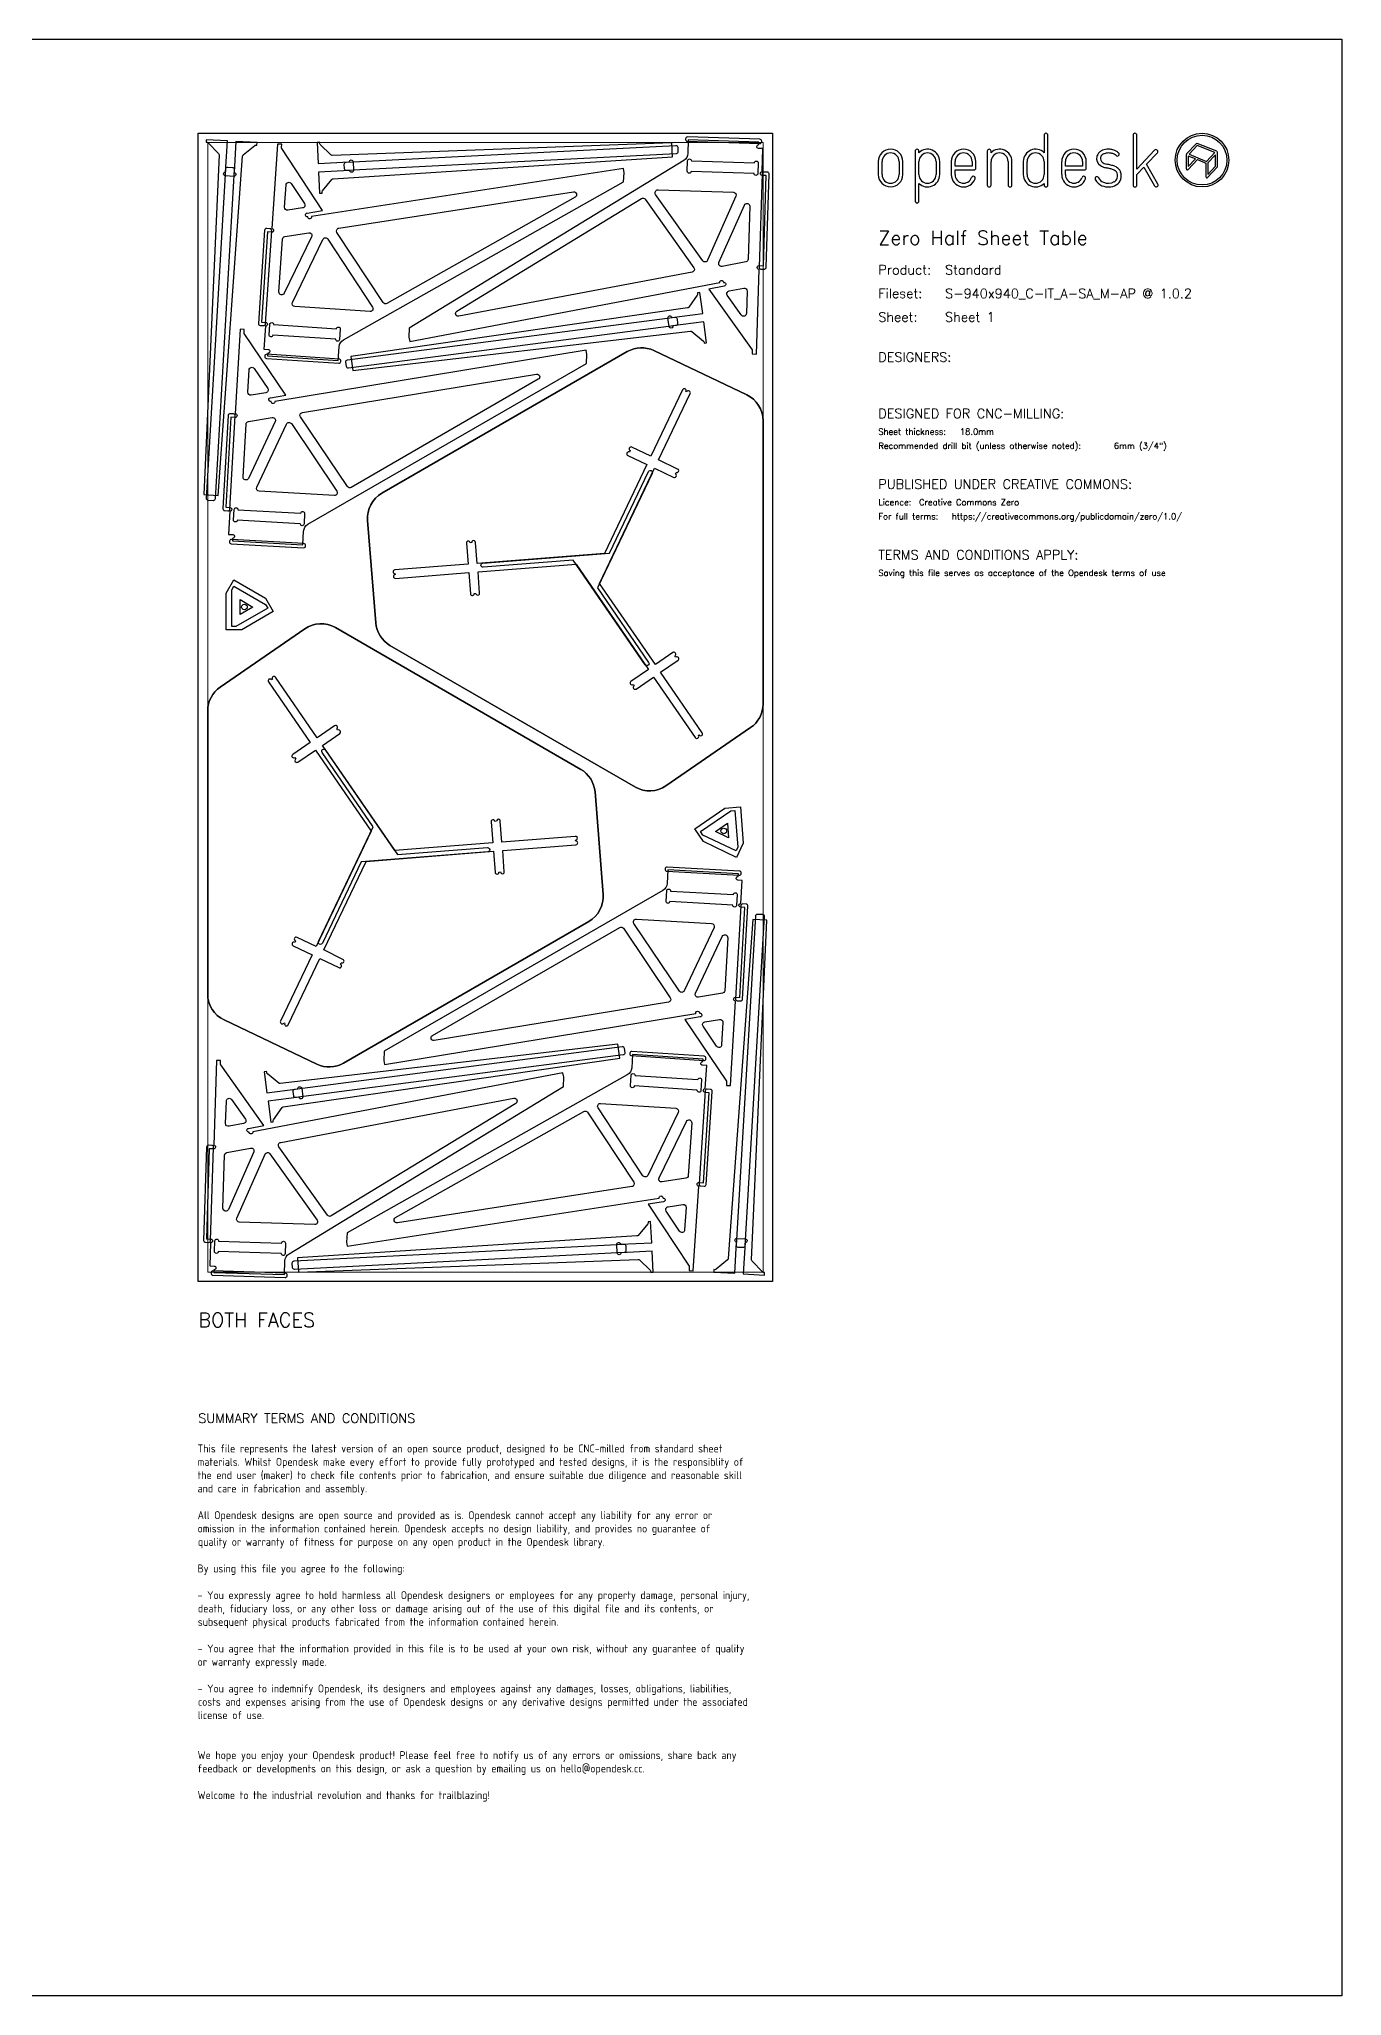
# Model space of a CAD drawing. Header units: millimetres. Extents: x -300 to 5880, y -300 to 4158.
# Drawn here: x 3112 to 5880, y 0 to 4158 of the extents above; entities that cross this region are included whole.
import ezdxf
from ezdxf.enums import TextEntityAlignment as Align

# ---------------------------------------------------------------- set-up
doc = ezdxf.new("R2010")
doc.units = ezdxf.units.MM
doc.layers.add('00-NOPRINT_TEXT', color=7, linetype='Continuous', lineweight=25)
doc.layers.add('00_NOPRINT_TOLERANCE', color=7, linetype='Continuous', lineweight=5)
for name, color, linetype, lineweight, true_color in [('BOARD_$TH-NOMINAL', 3, 'Continuous', 30, 0x00ff00), ('TOP-CUT-INSIDE_18.0MM', 1, 'Continuous', 25, 0xff1c00), ('TOP-CUT-OUTSIDE_18.0MM', 220, 'Continuous', 25, 0xff00d1), ('TOP-HOLE-12.0MM-DIAM_18.0MM', 3, 'Continuous', 25, 0x00ff0c), ('TOP-POCKET-INSIDE_9.0MM', 60, 'Continuous', 25, 0xb0ff00), ('TOP-POCKET-OUTSIDE_9.0MM', 40, 'Continuous', 25, 0xffaa00)]:
    doc.layers.add(name, color=color, linetype=linetype, lineweight=lineweight, true_color=true_color)
doc.layers.add('TOP-CHAMFER-ONLINE_14.0MM', color=70, linetype='Continuous', true_color=0x8fff00)
doc.styles.add('OD-ISOCP-17_221', font='isocp.shx')
doc.styles.add('OD-ISOCP-17_222', font='isocp.shx')
doc.styles.add('OD-ISOCP-17_223', font='isocp.shx')
doc.styles.add('OD-ISOCP-17_224', font='isocp.shx')
doc.styles.add('OD-ISOCP-17_225', font='isocp.shx')
doc.styles.add('OD-ISOCP-17_226', font='isocp.shx')
doc.styles.add('OD-ISOCP-17_227', font='isocp.shx')
doc.styles.add('OD-ISOCP-17_228', font='isocp.shx')
doc.styles.add('OD-ISOCP-17_229', font='isocp.shx')
doc.styles.add('OD-ISOCP-17_230', font='isocp.shx')
doc.styles.add('OD-ISOCP-17_231', font='isocp.shx')
doc.styles.add('OD-ISOCP-17_232', font='isocp.shx')
doc.styles.add('OD-ISOCP-17_233', font='isocp.shx')
doc.styles.add('OD-ISOCP-17_234', font='isocp.shx')
doc.styles.add('OD-ISOCP-17_235', font='isocp.shx')
doc.styles.add('OD-ISOCP-17_236', font='isocp.shx')
doc.styles.add('OD-ISOCP-17_237', font='isocp.shx')
doc.styles.add('OD-ISOCP-17_238', font='isocp.shx')
doc.styles.add('OD-ISOCP-17_239', font='isocp.shx')
doc.styles.add('OD-SIMPLEX-13_86', font='simplex.shx')
doc.styles.add('OD-SIMPLEX-20_82', font='simplex.shx')
doc.styles.add('OD-SIMPLEX-20_86', font='simplex.shx')
doc.styles.add('OD-SIMPLEX-30_83', font='simplex.shx')
doc.styles.add('OD-SIMPLEX-30_87', font='simplex.shx')

# ---------------------------------------------------------------- blocks, each defined once
blk = doc.blocks.new('Borders Opendesk_7')
at = {"layer": '00-NOPRINT_TEXT'}
for p, q in [((0, 4158), (5880, 4158)), ((5880, 4158), (5880, 0)), ((5247.4, 3954), (5247.4, 3916.7)), ((5255.3, 3848), (5255.3, 3954)), ((5436.4, 3954), (5436.4, 3848)), ((5444.4, 3881.9), (5444.4, 3954)), ((4973.4, 3920.1), (4973.4, 3814.1)), ((4981.3, 3916.7), (4981.3, 3920.1)), ((5126.6, 3920.1), (5126.6, 3848)), ((5134.5, 3916.7), (5134.5, 3920.1)), ((5482.1, 3922), (5444.4, 3881.9)), ((5464.8, 3892.1), (5487.9, 3916.6)), ((5549.5, 3912.6), (5549.5, 3882.2)), ((5570.5, 3935.8), (5550.1, 3914)), ((5553.7, 3909.6), (5553.7, 3887.4)), ((5568.8, 3903.5), (5553.7, 3909.6)), ((5572.6, 3931.9), (5555.2, 3913.4)), ((5555.2, 3913.4), (5592.6, 3898.3)), ((5610, 3916.9), (5572.6, 3931.9)), ((5614.4, 3919.6), (5572.8, 3936.3)), ((5592.6, 3898.3), (5610, 3916.9)), ((5611.5, 3912.4), (5595.2, 3895.1)), ((5611.5, 3888.1), (5611.5, 3912.4)), ((5615.7, 3887.3), (5615.7, 3917.6)), ((4895, 3898), (4895, 3870.1)), ((4902.9, 3870.1), (4902.9, 3898)), ((4939.3, 3898), (4939.3, 3870.1)), ((4947.3, 3870.1), (4947.3, 3898)), ((4981.3, 3870.1), (4981.3, 3898)), ((5017.7, 3898), (5017.7, 3870.1)), ((5025.6, 3870.1), (5025.6, 3898)), ((5050, 3898), (5050, 3870.1)), ((5058, 3888.1), (5058, 3898)), ((5094.4, 3888.1), (5058, 3888.1)), ((5058, 3870.1), (5058, 3880.1)), ((5058, 3880.1), (5098.3, 3880.1)), ((5094.4, 3898), (5094.4, 3888.1)), ((5102.3, 3884.1), (5102.3, 3898)), ((5134.5, 3848), (5134.5, 3898)), ((5170.9, 3898), (5170.9, 3848)), ((5178.9, 3848), (5178.9, 3898)), ((5203, 3898), (5203, 3870.1)), ((5211, 3870.1), (5211, 3898)), ((5247.4, 3898), (5247.4, 3870.1)), ((5284.6, 3898), (5284.6, 3870.1)), ((5292.6, 3888.1), (5292.6, 3898)), ((5329, 3888.1), (5292.6, 3888.1)), ((5292.6, 3870.1), (5292.6, 3880.1)), ((5292.6, 3880.1), (5332.9, 3880.1)), ((5329, 3898), (5329, 3888.1)), ((5336.9, 3884.1), (5336.9, 3898)), ((5444.4, 3870.4), (5459.1, 3886)), ((5444.4, 3848), (5444.4, 3870.4)), ((5459.1, 3886), (5482.1, 3846)), ((5489, 3850), (5464.8, 3892.1)), ((5553.1, 3880.8), (5572.9, 3901.9)), ((5553.7, 3887.4), (5568.8, 3903.5)), ((5572.9, 3901.9), (5591.1, 3894.5)), ((5591.1, 3894.5), (5591.1, 3865.5)), ((5594.7, 3864.1), (5615.1, 3885.8)), ((5595.2, 3895.1), (5595.2, 3870.7)), ((5595.2, 3870.7), (5611.5, 3888.1)), ((4981.3, 3814.1), (4981.3, 3851.4)), ((5247.4, 3851.4), (5247.4, 3848)), ((5880, 0), (0, 0))]:
    blk.add_line(p, q, dxfattribs=at)
for radius in [57, 52.9]:
    blk.add_circle((5582.9, 3901), radius, dxfattribs=at)
for centre, radius, start, end in [((5251.3, 3954), 3.97, 0, 180), ((5440.4, 3954), 3.97, 0, 180), ((4921.1, 3898), 26.1, 0, 180), ((4921.1, 3898), 18.2, 0, 180), ((4977.3, 3920.1), 3.97, 0, 180), ((4999.5, 3898), 26.1, 0, 134.1316), ((4999.5, 3898), 18.2, 0, 180), ((5076.2, 3898), 26.1, 0, 180), ((5076.2, 3898), 18.2, 0, 180), ((5130.6, 3920.1), 3.97, 0, 180), ((5152.7, 3898), 26.1, 0, 134.1316), ((5152.7, 3898), 18.2, 0, 180), ((5229.2, 3898), 26.1, 45.8684, 180), ((5229.2, 3898), 18.2, 0, 180), ((5310.8, 3898), 26.1, 0, 180), ((5310.8, 3898), 18.2, 0, 180), ((5377.2, 3904.5), 18.3, 167.0964, 235.8453), ((5375.9, 3904.8), 16.9, 150.5139, 167.0489), ((5377.5, 3903.4), 19, 138.9882, 149.267), ((5377.5, 3903.4), 19, 127.9168, 138.9882), ((5380.5, 3899.5), 24, 111.7012, 127.9168), ((5375.9, 3904.8), 8.99, 151.0519, 168.0238), ((5377.5, 3903.4), 11.1, 138.9882, 148.8091), ((5377.5, 3903.4), 11.1, 127.9168, 138.9882), ((5380.5, 3899.5), 16, 111.7012, 127.9168), ((5383.5, 3891.9), 32.1, 90, 111.7012), ((5383.5, 3891.9), 24.2, 90, 111.7012), ((5383.5, 3878.8), 45.3, 80.7104, 90), ((5383.5, 3878.8), 37.3, 80.7104, 90), ((5385.9, 3893.2), 22.7, 71.5035, 80.7104), ((5385.9, 3893.2), 30.7, 71.5035, 80.7104), ((5387.1, 3896.7), 19, 61.0356, 71.5035), ((5387.1, 3896.7), 26.9, 61.0356, 71.5035), ((5387.1, 3896.7), 19, 46.7983, 61.0356), ((5387.1, 3896.7), 26.9, 46.7983, 61.0356), ((5402.8, 3913.5), 3.97, 226.7983, 46.7983), ((5485, 3919.3), 3.97, 316.7135, 136.7135), ((5551.6, 3912.6), 2.06, 136.7696, 180), ((5572, 3934.4), 2.06, 68.0714, 136.7696), ((5613.6, 3917.6), 2.06, 0, 68.0714), ((4921.1, 3870.1), 26.1, 180, 0), ((4921.1, 3870.1), 18.2, 180, 0), ((4999.5, 3870.1), 18.2, 180, 0), ((4999.5, 3870.1), 26.1, 225.8684, 0), ((5076.2, 3870.1), 26.1, 180, 340.0258), ((5076.2, 3870.1), 18.2, 180, 340.0258), ((5098.3, 3884.1), 3.97, 270, 0), ((5229.2, 3870.1), 26.1, 180, 314.1316), ((5229.2, 3870.1), 18.2, 180, 0), ((5310.8, 3870.1), 26.1, 180, 340.0258), ((5310.8, 3870.1), 18.2, 180, 340.0258), ((5332.9, 3884.1), 3.97, 270, 0), ((5377.2, 3904.5), 10.3, 167.9603, 235.8613), ((5382, 3911.6), 26.9, 235.8511, 248.0912), ((5382, 3911.6), 18.9, 235.8511, 248.0912), ((5388.7, 3928.4), 44.9, 248.0912, 257.5385), ((5388.7, 3928.4), 37, 248.0912, 257.5385), ((5300, 3526.6), 366.5, 76.1947, 77.5385), ((5300, 3526.6), 374.5, 76.1947, 77.5385), ((5372.7, 3822.5), 61.9, 69.1442, 76.1947), ((5372.7, 3822.5), 69.8, 69.1442, 76.1947), ((5389.5, 3866.6), 14.6, 38.9291, 69.1442), ((5389.5, 3866.6), 22.5, 38.9291, 69.1442), ((5393.9, 3870.2), 8.99, 17.5834, 38.9291), ((5385.6, 3867.6), 17.6, 343.8033, 17.5834), ((5393.9, 3870.2), 16.9, 17.5834, 38.9291), ((5385.6, 3867.6), 25.5, 343.8033, 17.5834), ((5551.6, 3882.2), 2.06, 180, 316.7696), ((5613.6, 3887.3), 2.06, 316.7696, 0), ((5097, 3862.6), 3.97, 340.0258, 160.0258), ((5130.6, 3848), 3.97, 180, 0), ((5174.9, 3848), 3.97, 180, 0), ((5251.3, 3848), 3.97, 180, 0), ((5331.6, 3862.6), 3.97, 340.0258, 160.0258), ((5359.7, 3861.7), 3.97, 24.786, 204.786), ((5380.2, 3871.2), 26.6, 204.786, 247.9544), ((5380.2, 3871.2), 18.7, 204.786, 247.9544), ((5383.5, 3879.3), 35.4, 247.9544, 298.2026), ((5383.5, 3879.3), 27.4, 247.9544, 298.2026), ((5390.6, 3866.1), 12.5, 298.2026, 343.8033), ((5390.6, 3866.1), 20.4, 298.2026, 343.8033), ((5440.4, 3848), 3.97, 180, 0), ((5485.5, 3848), 3.97, 209.8417, 29.8417), ((5593.2, 3865.5), 2.06, 180, 316.7696), ((4977.3, 3814.1), 3.97, 180, 0)]:
    blk.add_arc(centre, radius, start, end, dxfattribs=at)
at = {"layer": '00_NOPRINT_TOLERANCE'}
for p, q in [((3450, 3958), (4670, 3958)), ((3450, 1518), (3450, 3958)), ((4670, 3958), (4670, 1518)), ((3470, 3938), (4650, 3938)), ((3470, 1538), (3470, 3938)), ((4650, 3938), (4650, 1538)), ((4670, 1518), (3450, 1518)), ((4650, 1538), (3470, 1538))]:
    blk.add_line(p, q, dxfattribs=at)
at = {"layer": 'BOARD_$TH-NOMINAL'}
for p, q in [((3450, 3958), (4670, 3958)), ((3450, 1518), (3450, 3958)), ((4670, 3958), (4670, 1518)), ((4670, 1518), (3450, 1518))]:
    blk.add_line(p, q, dxfattribs=at)
at = {"layer": '00-NOPRINT_TEXT'}
for s, height, style, p in [('Zero Half Sheet Table', 30, 'OD-SIMPLEX-30_83', (4895, 3720.9)), ('Product:', 20, 'OD-SIMPLEX-20_82', (4895, 3657.9)), ('Standard', 20, 'OD-SIMPLEX-20_82', (5036.9, 3657.9)), ('Fileset:', 20, 'OD-SIMPLEX-20_82', (4895, 3607.7)), ('S-940x940_C-IT_A-SA_M-AP @ 1.0.2', 20, 'OD-SIMPLEX-20_82', (5036.9, 3607.6)), ('Sheet:', 20, 'OD-SIMPLEX-20_82', (4895, 3557.4)), ('Sheet 1', 20, 'OD-SIMPLEX-20_82', (5036.9, 3557.5)), ('DESIGNERS:', 20, 'OD-SIMPLEX-20_82', (4895, 3472.4)), ('DESIGNED FOR CNC-MILLING:', 20, 'OD-SIMPLEX-20_82', (4895, 3352.4)), ('Sheet thickness:', 13, 'OD-SIMPLEX-13_86', (4895, 3317.4)), ('18.0mm', 13, 'OD-SIMPLEX-13_86', (5068.3, 3317.4)), ('Recommended drill bit (unless otherwise noted):', 13, 'OD-SIMPLEX-13_86', (4895, 3287.4)), ('6mm (3/4")', 13, 'OD-SIMPLEX-13_86', (5395.5, 3287.4)), ('PUBLISHED UNDER CREATIVE COMMONS:', 20, 'OD-SIMPLEX-20_82', (4895, 3202.4)), ('Licence:', 13, 'OD-SIMPLEX-13_86', (4895, 3167.4)), ('Creative Commons Zero', 13, 'OD-SIMPLEX-13_86', (4981.5, 3167.4)), ('For full terms:', 13, 'OD-SIMPLEX-13_86', (4895, 3137.4)), ('https://creativecommons.org/publicdomain/zero/1.0/', 13, 'OD-SIMPLEX-13_86', (5051.1, 3137.4)), ('TERMS AND CONDITIONS APPLY:', 20, 'OD-SIMPLEX-20_82', (4895, 3052.3)), ('Saving this file serves as acceptance of the Opendesk terms of use ', 13, 'OD-SIMPLEX-13_86', (4895, 3017.3))]:
    blk.add_text(s, height=height, dxfattribs=dict(at, style=style)).set_placement(p)
at = {"layer": '00-NOPRINT_TEXT', "color": 7}
for s, height, style, p in [('BOTH FACES', 30, 'OD-SIMPLEX-30_87', (3450, 1451.3)), ('SUMMARY TERMS AND CONDITIONS', 20, 'OD-SIMPLEX-20_86', (3450, 1237.4))]:
    blk.add_text(s, height=height, dxfattribs=dict(at, style=style)).set_placement(p, align=Align.TOP_LEFT)
for s, style, p in [('This file represents the latest version of an open source product, designed to be CNC-milled from standard sheet', 'OD-ISOCP-17_221', (3448.5, 1154.7)), ('materials. Whilst Opendesk make every effort to provide fully prototyped and tested designs, it is the responsiblity of', 'OD-ISOCP-17_222', (3448.5, 1126.3)), ('the end user (maker) to check file contents prior to fabrication, and ensure suitable due diligence and reasonable skill', 'OD-ISOCP-17_223', (3448.5, 1098)), ('and care in fabrication and assembly.', 'OD-ISOCP-17_224', (3448.5, 1069.7)), ('All Opendesk designs are open source and provided as is. Opendesk cannot accept any liability for any error or', 'OD-ISOCP-17_225', (3448.5, 1013)), ('omission in the information contained herein. Opendesk accepts no design liability, and provides no guarantee of', 'OD-ISOCP-17_226', (3448.5, 984.7)), ('quality or warranty of fitness for purpose on any open product in the Opendesk library.', 'OD-ISOCP-17_227', (3449.1, 956.3)), ('By using this file you agree to the following:', 'OD-ISOCP-17_228', (3448.5, 899.7)), ('- You expressly agree to hold harmless all Opendesk designers or employees for any property damage, personal injury,', 'OD-ISOCP-17_229', (3448.5, 843)), ('death, fiduciary loss, or any other loss or damage arising out of the use of this digital file and its contents, or', 'OD-ISOCP-17_230', (3449.1, 814.7)), ('subsequent physical products fabricated from the information contained herein.', 'OD-ISOCP-17_231', (3449, 786.3)), ('- You agree that the information provided in this file is to be used at your own risk, without any guarantee of quality', 'OD-ISOCP-17_232', (3448.5, 729.7)), ('or warranty expressly made.', 'OD-ISOCP-17_233', (3448.5, 701.3)), ('- You agree to indemnify Opendesk, its designers and employees against any damages, losses, obligations, liabilities,', 'OD-ISOCP-17_234', (3448.5, 644.7)), ('costs and expenses arising from the use of Opendesk designs or any derivative designs permitted under the associated', 'OD-ISOCP-17_235', (3449.1, 616.3)), ('license of use.', 'OD-ISOCP-17_236', (3448.8, 588)), ('We hope you enjoy your Opendesk product! Please feel free to notify us of any errors or omissions, share back any', 'OD-ISOCP-17_237', (3448.5, 503)), ('feedback or developments on this design, or ask a question by emailing us on hello@opendesk.cc.', 'OD-ISOCP-17_238', (3448.5, 474.7)), ('Welcome to the industrial revolution and thanks for trailblazing!', 'OD-ISOCP-17_239', (3448.5, 418))]:
    blk.add_text(s, height=17, dxfattribs=dict(at, style=style)).set_placement(p)

msp = doc.modelspace()

# ---------------------------------------------------------------- linework, layer by layer
at = {"layer": 'TOP-CHAMFER-ONLINE_14.0MM'}
for points in [[(3809.8, 3135.3, -0.289158), (3840.1, 3192.9), (4361.5, 3493.9, -0.246963), (4418.2, 3496.2), (4615.3, 3402.2, -0.289158), (4650, 3347.2), (4650, 2745.1, -0.246963), (4623.6, 2694.9), (4443.7, 2571.2, -0.289158), (4378.7, 2568.6), (3857.3, 2869.7, -0.246963), (3827, 2917.7)], [(3676.3, 2904.8, -0.289158), (3741.3, 2907.4), (4262.7, 2606.3, -0.246963), (4293, 2558.3), (4310.2, 2340.7, -0.289158), (4279.9, 2283.1), (3758.5, 1982.1, -0.246963), (3701.8, 1979.8), (3504.7, 2073.8, -0.289158), (3470, 2128.8), (3470, 2730.9, -0.246963), (3496.4, 2781.1)]]:
    msp.add_lwpolyline(points, format="xyb", close=True, dxfattribs=at)
at = {"layer": 'TOP-CUT-INSIDE_18.0MM'}
for points in [[(3675.7, 3808.4, -0.546436), (3671.6, 3799.2), (3640.3, 3794.3, -0.47998), (3633.3, 3800.7), (3636.5, 3848.2, -0.718736), (3647.5, 3851.1)], [(4250.9, 3822.1), (3850.7, 3596.4, -0.38963), (3842.8, 3598.3), (3744.7, 3747.2, -0.546436), (3748.8, 3756.4), (4247, 3833.3, -0.834193)], [(4421.8, 3828.1, -0.619877), (4426.9, 3837.6), (4587, 3832.5, -0.531768), (4592.3, 3824.1), (4532.3, 3688.1, -0.582096), (4521.9, 3687.1)], [(4391.8, 3819.4, -0.38963), (4399.8, 3817.7), (4503, 3672.3, -0.546436), (4499.2, 3663), (4003.9, 3569, -0.834193), (3999.7, 3580)], [(4556.4, 3683.4), (4610.3, 3805.4, -0.824259), (4621.8, 3802.8), (4618.3, 3690.3, -0.35137), (4613.4, 3684.6), (4563, 3675.1, -0.604255)], [(3633.9, 3738.7), (3684.6, 3746.5, -0.604255), (3690.9, 3738), (3632.8, 3617.9, -0.824259), (3621.4, 3620.9), (3628.9, 3733.2, -0.35137)], [(3815, 3579.4), (3655.2, 3590, -0.531768), (3650.2, 3598.6), (3714.9, 3732.4, -0.582096), (3725.3, 3733.1), (3820.4, 3588.7, -0.619877)], [(4577.9, 3622.9), (4609, 3628.8, -0.47998), (4616.1, 3622.7), (4614.6, 3575.1, -0.718736), (4603.7, 3571.8), (4574.1, 3613.6, -0.546436)], [(3597.5, 3415.7, -0.546436), (3593.5, 3406.4), (3562.2, 3401.2, -0.47998), (3555.2, 3407.5), (3557.9, 3455.1, -0.718736), (3568.9, 3458.1)], [(3774.6, 3205.4, -0.38963), (3766.7, 3207.3), (3667.1, 3355.2, -0.546436), (3671.1, 3364.4), (4168.5, 3446.2, -0.834193), (4172.5, 3435.1)], [(3556.4, 3345.6), (3607, 3353.9, -0.604255), (3613.4, 3345.4), (3556.5, 3224.7, -0.824259), (3545.1, 3227.6), (3551.4, 3340, -0.35137)], [(3739.1, 3188.1), (3579.2, 3197.1, -0.531768), (3574.1, 3205.6), (3637.4, 3340.1, -0.582096), (3647.8, 3340.9), (3744.4, 3197.4, -0.619877)], [(4540.8, 2278.9, -0.531768), (4545.9, 2270.4), (4482.6, 2135.9, -0.582096), (4472.2, 2135.1), (4375.6, 2278.6, -0.619877), (4380.9, 2287.9)], [(4345.4, 2270.6, -0.38963), (4353.3, 2268.7), (4452.9, 2120.8, -0.546436), (4448.9, 2111.6), (3951.5, 2029.8, -0.834193), (3947.5, 2040.9)], [(4568.6, 2136, -0.35137), (4563.6, 2130.4), (4513, 2122.1, -0.604255), (4506.6, 2130.6), (4563.5, 2251.3, -0.824259), (4574.9, 2248.4)], [(4522.5, 2060.3, -0.546436), (4526.5, 2069.6), (4557.8, 2074.8, -0.47998), (4564.8, 2068.5), (4562.1, 2020.9, -0.718736), (4551.1, 2017.9)], [(3508.1, 1853.9), (3509.7, 1901.5, -0.718736), (3520.5, 1904.8), (3550.2, 1863.1, -0.546436), (3546.4, 1853.7), (3515.3, 1847.8, -0.47998)], [(4124.6, 1896.6), (3732.4, 1657.2, -0.38963), (3724.5, 1658.9), (3621.3, 1804.3, -0.546436), (3625.1, 1813.7), (4120.3, 1907.6, -0.834193)], [(4277.2, 1877.7), (4375.3, 1728.8, -0.546436), (4371.2, 1719.6), (3873, 1642.7, -0.834193), (3869.1, 1653.9), (4269.3, 1879.6, -0.38963)], [(4305, 1896.6), (4464.8, 1886, -0.531768), (4469.8, 1877.4), (4405.1, 1743.6, -0.582096), (4394.7, 1742.9), (4299.6, 1887.3, -0.619877)], [(4435.4, 1729.5, -0.604255), (4429.1, 1738), (4487.2, 1858.1, -0.824259), (4498.6, 1855.1), (4491.1, 1742.8, -0.35137), (4486.1, 1737.3)], [(3561.2, 1801.5, -0.604255), (3567.8, 1793.2), (3513.9, 1671.2, -0.824259), (3502.4, 1673.8), (3506, 1786.3, -0.35137), (3510.9, 1792)], [(3697.3, 1639.1), (3537.2, 1644.1, -0.531768), (3531.9, 1652.5), (3592, 1788.5, -0.582096), (3602.3, 1789.5), (3702.4, 1648.5, -0.619877)], [(4444.3, 1667.6, -0.546436), (4448.4, 1676.8), (4479.7, 1681.7, -0.47998), (4486.7, 1675.3), (4483.5, 1627.8, -0.718736), (4472.5, 1624.9)]]:
    msp.add_lwpolyline(points, format="xyb", close=True, dxfattribs=at)
for points in [[(4399.6, 2828.6), (4246.7, 3050.9), (4055.5, 3035.8, -1), (4054.8, 3044.8), (4323.7, 3066), (4406.3, 3239.1, -1), (4414.4, 3235.3), (4298.3, 2991.8), (4407, 2833.7, -1), (4399.6, 2828.6)], [(4065.2, 2431.2), (3796.3, 2410), (3713.7, 2236.9, -1), (3705.6, 2240.7), (3821.7, 2484.2), (3713, 2642.3, -1), (3720.4, 2647.4), (3873.3, 2425.1), (4064.5, 2440.2, -1), (4065.2, 2431.2)]]:
    msp.add_lwpolyline(points, format="xyb", dxfattribs=at)
at = {"layer": 'TOP-CUT-OUTSIDE_18.0MM'}
for points in [[(3525.5, 3866.3), (3507.6, 3867.3, -1), (3508, 3875.3), (3511.9, 3941.7), (3467, 3944.3), (3466.7, 3939.1), (3468.6, 3939, -0.189049), (3471.3, 3937.8), (3493.1, 3915, -0.205238), (3494.2, 3912.1), (3462, 3190.2), (3491.9, 3188.4), (3544, 3909.1, -0.205238), (3545.4, 3911.9), (3569.8, 3932, -0.189049), (3572.6, 3932.9), (3574.5, 3932.8), (3574.8, 3938), (3529.9, 3940.6), (3526, 3874.3, -1), (3525.5, 3866.3)], [(3690.6, 3780.8, -1), (3682.7, 3779.6), (3682.5, 3780.6, -1), (3681.3, 3788.5), (3714.2, 3793.6), (3627.2, 3925.6, -0.141989), (3626.7, 3927.6), (3627.2, 3934.5), (3618.2, 3935.1), (3606.3, 3755.6, -1), (3605.8, 3747.6), (3596.8, 3748.2), (3584.1, 3556.8), (3593.1, 3556.2, -1), (3592.6, 3548.2), (3589.3, 3499.2), (3598.3, 3498.6, -1), (3597.8, 3490.6), (3597.4, 3485.2), (3747.1, 3475.3), (3749, 3504.3, -0.257105), (3758.4, 3518.9), (4353.5, 3854.7), (4354.8, 3874.2), (4353.4, 3883.1), (3690.6, 3780.8)], [(3778.9, 3897.4), (3779.8, 3879.4, -1), (3771.8, 3879), (3705.5, 3875.6), (3707.8, 3830.7), (3713, 3830.9), (3712.9, 3832.9, -0.189049), (3713.8, 3835.7), (3734, 3859.9, -0.205238), (3736.8, 3861.3), (4457.9, 3908), (4456.4, 3937.9), (3734.3, 3911, -0.205238), (3731.4, 3912.2), (3708.8, 3934.2, -0.189049), (3707.6, 3936.9), (3707.5, 3938.8), (3702.3, 3938.5), (3704.5, 3893.6), (3770.9, 3897, -1), (3778.9, 3897.4)], [(4558.2, 3640.6, -1), (4566.1, 3642.1), (4566.3, 3641.1, -1), (4567.7, 3633.2), (4535.1, 3627), (4626.6, 3498.1, -0.141989), (4627.1, 3496.1), (4626.9, 3489.2), (4635.9, 3488.9), (4641.6, 3668.7, -1), (4641.8, 3676.7), (4650.8, 3676.5), (4656.9, 3868.2), (4647.9, 3868.4, -1), (4648.2, 3876.4), (4649.7, 3925.6), (4640.7, 3925.9, -1), (4641, 3933.9), (4641.1, 3939.2), (4491.2, 3944), (4490.3, 3914.9, -0.257105), (4481.4, 3900), (3898.3, 3543.9), (3897.6, 3524.4), (3899.3, 3515.5), (4558.2, 3640.6)], [(4450.3, 3547.5), (4448, 3565.4, -1), (4455.9, 3566.4), (4521.8, 3575), (4516, 3619.6), (4510.9, 3619), (4511.1, 3617, -0.189049), (4510.4, 3614.2), (4492.1, 3588.5, -0.205238), (4489.4, 3586.8), (3774.3, 3483.6), (3778.2, 3453.8), (4495.9, 3537.4, -0.205238), (4498.9, 3536.5), (4523.2, 3516.4, -0.189049), (4524.6, 3513.8), (4524.8, 3511.9), (4530, 3512.5), (4524.2, 3557.2), (4458.3, 3548.6, -1), (4450.3, 3547.5)], [(3612.7, 3388.3, -1), (3604.8, 3387), (3604.6, 3387.9, -1), (3603.3, 3395.8), (3636.1, 3401.2), (3547.8, 3532.4, -0.141989), (3547.3, 3534.3), (3547.7, 3541.3), (3538.8, 3541.8), (3528.6, 3362.1, -1), (3528.2, 3354.1), (3519.2, 3354.6), (3508.4, 3163.1), (3517.4, 3162.6, -1), (3517, 3154.7), (3514.2, 3105.6), (3523.2, 3105.1, -1), (3522.7, 3097.1), (3522.4, 3091.7), (3672.2, 3083.3), (3673.8, 3112.3, -0.257105), (3683, 3127), (4274.8, 3468.7), (4275.9, 3488.2), (4274.4, 3497.1), (3612.7, 3388.3)], [(4650, 3347.2, 0.289158), (4615.3, 3402.2), (4418.2, 3496.2, 0.246963), (4361.5, 3493.9), (3840.1, 3192.9, 0.289158), (3809.8, 3135.3), (3827, 2917.7, 0.246963), (3857.3, 2869.7), (4378.7, 2568.6, 0.289158), (4443.7, 2571.2), (4623.6, 2694.9, 0.246963), (4650, 2745.1), (4650, 3347.2)], [(3470, 2128.8, 0.289158), (3504.7, 2073.8), (3701.8, 1979.8, 0.246963), (3758.5, 1982.1), (4279.9, 2283.1, 0.289158), (4310.2, 2340.7), (4293, 2558.3, 0.246963), (4262.7, 2606.3), (3741.3, 2907.4, 0.289158), (3676.3, 2904.8), (3496.4, 2781.1, 0.246963), (3470, 2730.9), (3470, 2128.8)], [(4507.3, 2087.7, -1), (4515.2, 2089), (4515.4, 2088.1, -1), (4516.7, 2080.2), (4483.9, 2074.8), (4572.2, 1943.6, -0.141989), (4572.7, 1941.7), (4572.3, 1934.7), (4581.2, 1934.2), (4591.4, 2113.9, -1), (4591.8, 2121.9), (4600.8, 2121.4), (4611.6, 2312.9), (4602.6, 2313.4, -1), (4603, 2321.3), (4605.8, 2370.4), (4596.8, 2370.9, -1), (4597.3, 2378.9), (4597.6, 2384.3), (4447.8, 2392.7), (4446.2, 2363.7, -0.257105), (4437, 2349), (3845.2, 2007.3), (3844.1, 1987.8), (3845.6, 1978.9), (4507.3, 2087.7)], [(4594.5, 1609.7), (4612.4, 1608.7, -1), (4612, 1600.7), (4608.1, 1534.3), (4653, 1531.7), (4653.3, 1536.9), (4651.4, 1537, -0.189049), (4648.7, 1538.2), (4626.9, 1561, -0.205238), (4625.8, 1563.9), (4658, 2285.8), (4628.1, 2287.6), (4576, 1566.9, -0.205238), (4574.6, 1564.1), (4550.2, 1544, -0.189049), (4547.4, 1543.1), (4545.5, 1543.2), (4545.2, 1538), (4590.1, 1535.4), (4594, 1601.7, -1), (4594.5, 1609.7)], [(3669.7, 1928.5), (3672, 1910.6, -1), (3664.1, 1909.6), (3598.2, 1901), (3604, 1856.4), (3609.1, 1857), (3608.9, 1859, -0.189049), (3609.6, 1861.8), (3627.9, 1887.5, -0.205238), (3630.6, 1889.2), (4345.7, 1992.4), (4341.8, 2022.2), (3624.1, 1938.6, -0.205238), (3621.1, 1939.5), (3596.8, 1959.6, -0.189049), (3595.4, 1962.2), (3595.2, 1964.1), (3590, 1963.5), (3595.8, 1918.8), (3661.7, 1927.4, -1), (3669.7, 1928.5)], [(4429.4, 1695.2, -1), (4437.3, 1696.4), (4437.5, 1695.4, -1), (4438.7, 1687.5), (4405.8, 1682.4), (4492.8, 1550.4, -0.141989), (4493.3, 1548.4), (4492.8, 1541.5), (4501.8, 1540.9), (4513.7, 1720.4, -1), (4514.2, 1728.4), (4523.2, 1727.8), (4535.9, 1919.2), (4526.9, 1919.8, -1), (4527.4, 1927.8), (4530.7, 1976.8), (4521.7, 1977.4, -1), (4522.2, 1985.4), (4522.6, 1990.8), (4372.9, 2000.7), (4371, 1971.7, -0.257105), (4361.6, 1957.1), (3766.5, 1621.3), (3765.2, 1601.8), (3766.6, 1592.9), (4429.4, 1695.2)], [(3566, 1836.1, -1), (3558.2, 1834.6), (3558, 1835.5, -1), (3556.5, 1843.4), (3589.1, 1849.6), (3497.6, 1978.5, -0.141989), (3497.1, 1980.5), (3497.4, 1987.4), (3488.4, 1987.7), (3482.7, 1807.9, -1), (3482.4, 1799.9), (3473.4, 1800.2), (3467.3, 1608.5), (3476.3, 1608.2, -1), (3476.1, 1600.2), (3474.5, 1551), (3483.5, 1550.8, -1), (3483.3, 1542.8), (3483.1, 1537.4), (3633, 1532.6), (3633.9, 1561.7, -0.257105), (3642.8, 1576.6), (4226, 1932.7), (4226.6, 1952.2), (4224.9, 1961.1), (3566, 1836.1)], [(4340.1, 1578.6), (4339.2, 1596.6, -1), (4347.2, 1597), (4413.5, 1600.4), (4411.2, 1645.3), (4406, 1645.1), (4406.1, 1643.1, -0.189049), (4405.2, 1640.3), (4385, 1616.1, -0.205238), (4382.2, 1614.7), (3661.1, 1568), (3662.6, 1538.1), (4384.7, 1565, -0.205238), (4387.6, 1563.8), (4410.2, 1541.8, -0.189049), (4411.4, 1539.1), (4411.5, 1537.2), (4416.7, 1537.5), (4414.5, 1582.4), (4348.1, 1579, -1), (4340.1, 1578.6)]]:
    msp.add_lwpolyline(points, format="xyb", dxfattribs=at)
for points in [[(3597.5, 2948.7), (3530, 2909.7), (3521, 2909.7), (3521, 2987.6), (3525.5, 2995.4), (3593, 2956.5)], [(4522.2, 2466.7), (4517.2, 2474.1), (4581.4, 2518.2), (4590.4, 2518.9), (4596.5, 2441.2), (4592.6, 2433.1)]]:
    msp.add_lwpolyline(points, close=True, dxfattribs=at)
at = {"layer": 'TOP-HOLE-12.0MM-DIAM_18.0MM'}
for centre in [(3548, 2951.3), (4566.7, 2475.4)]:
    msp.add_circle(centre, 6, dxfattribs=at)
at = {"layer": 'TOP-POCKET-INSIDE_9.0MM'}
for points in [[(3764.9, 3878.6, -0.414214), (3760.7, 3882.4), (3760.2, 3892.4, -0.414214), (3764, 3896.6), (4464.6, 3932.3, -0.414214), (4468.8, 3928.6), (4469.3, 3918.6, -0.414214), (4465.5, 3914.4)], [(4647.2, 3940.1), (4647.2, 3941.1, 0.414214), (4643.3, 3945.2), (4489.4, 3950.1, 0.414214), (4485.3, 3946.2), (4485.3, 3945.2, 0.414214), (4489.1, 3941.1), (4643.1, 3936.2, 0.414214)], [(3508.4, 3882.2, -0.414214), (3512.7, 3886), (3522.7, 3885.4, -0.414214), (3526.4, 3881.2), (3485.5, 3180.9, -0.414214), (3481.3, 3177.1), (3471.3, 3177.7, -0.414214), (3467.5, 3181.9)], [(4648, 3871.6), (4641.7, 3673.5, 0.414214), (4645.6, 3669.4), (4652.6, 3669.2, 0.414214), (4656.7, 3673.1), (4663, 3871.2, 0.414214), (4659.1, 3875.3), (4652.1, 3875.5, 0.414214)], [(3592.9, 3553), (3606, 3750.8, 0.414214), (3602.3, 3755), (3595.3, 3755.5, 0.414214), (3591, 3751.8), (3577.9, 3554, 0.414214), (3581.6, 3549.7), (3588.6, 3549.3, 0.414214)], [(4462.8, 3567.3, -0.414214), (4467.3, 3563.9), (4468.6, 3554, -0.414214), (4465.1, 3549.5), (3769.5, 3458.7, -0.414214), (3765, 3462.2), (3763.7, 3472.1, -0.414214), (3767.2, 3476.6)], [(3749.3, 3478.1), (3595.6, 3488.3, 0.414214), (3591.3, 3484.6), (3591.3, 3483.6, 0.414214), (3595, 3479.3), (3748.7, 3469.2, 0.414214), (3752.9, 3472.9), (3753, 3473.9, 0.414214)], [(3517.2, 3159.4), (3528.4, 3357.3, 0.414214), (3524.6, 3361.6), (3517.6, 3361.9, 0.414214), (3513.4, 3358.2), (3502.3, 3160.3, 0.414214), (3506, 3156.1), (3513, 3155.7, 0.414214)], [(3516.4, 3091), (3516.3, 3090, 0.414214), (3520.1, 3085.8), (3673.9, 3077.2, 0.414214), (3678.1, 3080.9), (3678.1, 3081.9, 0.414214), (3674.4, 3086.2), (3520.6, 3094.8, 0.414214)], [(4446.1, 2398.8, 0.414214), (4441.9, 2395.1), (4441.9, 2394.1, 0.414214), (4445.6, 2389.8), (4599.4, 2381.2, 0.414214), (4603.6, 2385), (4603.7, 2386, 0.414214), (4599.9, 2390.2)], [(4602.8, 2316.6), (4591.6, 2118.7, 0.414214), (4595.4, 2114.4), (4602.4, 2114.1, 0.414214), (4606.6, 2117.8), (4617.7, 2315.7, 0.414214), (4614, 2319.9), (4607, 2320.3, 0.414214)], [(4611.6, 1593.8, -0.414214), (4607.3, 1590), (4597.3, 1590.6, -0.414214), (4593.6, 1594.8), (4634.5, 2295.1, -0.414214), (4638.7, 2298.9), (4648.7, 2298.3, -0.414214), (4652.5, 2294.1)], [(3652.7, 1912.1), (3651.4, 1922, -0.414214), (3654.9, 1926.5), (4350.5, 2017.3, -0.414214), (4355, 2013.8), (4356.3, 2003.9, -0.414214), (4352.8, 1999.4), (3657.2, 1908.7, -0.414214)], [(4371.3, 2006.8, 0.414214), (4367.1, 2003.1), (4367, 2002.1, 0.414214), (4370.7, 1997.9), (4524.4, 1987.7, 0.414214), (4528.7, 1991.4), (4528.7, 1992.4, 0.414214), (4525, 1996.7)], [(4527.1, 1923), (4514, 1725.2, 0.414214), (4517.7, 1721), (4524.7, 1720.5, 0.414214), (4529, 1724.2), (4542.1, 1922, 0.414214), (4538.4, 1926.3), (4531.4, 1926.7, 0.414214)], [(3476.2, 1605), (3482.5, 1803.1, 0.414214), (3478.6, 1807.2), (3471.7, 1807.4, 0.414214), (3467.5, 1803.5), (3461.2, 1605.4, 0.414214), (3465.1, 1601.3), (3472.1, 1601.1, 0.414214)], [(4354.1, 1597.4, -0.414214), (4358.3, 1593.6), (4358.8, 1583.6, -0.414214), (4355, 1579.4), (3654.4, 1543.7, -0.414214), (3650.2, 1547.4), (3649.7, 1557.4, -0.414214), (3653.5, 1561.6)], [(3639, 1530.4), (3639, 1531.4, 0.414214), (3635.1, 1535.6), (3481.2, 1540.4, 0.414214), (3477.1, 1536.6), (3477, 1535.6, 0.414214), (3480.9, 1531.4), (3634.8, 1526.6, 0.414214)]]:
    msp.add_lwpolyline(points, format="xyb", close=True, dxfattribs=at)
for points in [[(4631, 3872.7), (4497.1, 3876.9, -1), (4489.1, 3877.2), (4489.8, 3899.5, -1), (4497.8, 3899.2), (4631.7, 3895, -1), (4639.7, 3894.7), (4639, 3872.4, -1), (4631, 3872.7)], [(3609.8, 3551.4), (3743.5, 3542.5, -1), (3751.5, 3542), (3750, 3519.7, -1), (3742, 3520.3), (3608.3, 3529.1, -1), (3600.4, 3529.7), (3601.8, 3551.9, -1), (3609.8, 3551.4)], [(4371.2, 3291, 1), (4367.7, 3283.8), (4366.2, 3280.5, 1), (4362.7, 3273.3), (4403.4, 3253.9), (4313.4, 3065.2), (4042.8, 3043.8), (4039.2, 3088.7, 1), (4031.2, 3088.1), (4027.7, 3087.8, 1), (4019.7, 3087.2), (4023.2, 3042.3), (3867.5, 3030, 0.98952), (3868.1, 3022), (3868.2, 3020.1, 0.995622), (3868.9, 3012.1), (4024.7, 3024.4), (4028.2, 2979.5, 0.990296), (4036.2, 2980.1), (4039.7, 2980.3, 1), (4047.7, 2980.9), (4044.6, 3025.9), (4252.6, 3042.3), (4406.4, 2818.7), (4369.3, 2793.2, 1), (4373.9, 2786.6), (4375.9, 2783.6, 1), (4380.4, 2777), (4417.5, 2802.5), (4506, 2673.8, 1), (4512.6, 2678.3), (4514.3, 2679.4, 1), (4520.9, 2684), (4432.3, 2812.7), (4469.4, 2838.2, 1), (4464.9, 2844.8), (4462.9, 2847.8, 1), (4458.3, 2854.4), (4421.2, 2828.9), (4302.8, 3001.2), (4419.6, 3246.2), (4460.2, 3226.8, 1.004811), (4463.7, 3234), (4465.2, 3237.3, 1.007089), (4468.6, 3244.5), (4428, 3263.9), (4495.3, 3404.9, 1), (4488.1, 3408.4), (4486.3, 3409.2, 1), (4479, 3412.7), (4411.8, 3271.6), (4371.2, 3291)], [(3534.2, 3158), (3668, 3150.5, -1), (3675.9, 3150), (3674.7, 3127.8, -1), (3666.7, 3128.2), (3532.9, 3135.7, -1), (3524.9, 3136.2), (3526.2, 3158.4, -1), (3534.2, 3158)], [(3650.6, 2637.8, 1), (3655.1, 2631.2), (3657.1, 2628.2, 1), (3661.7, 2621.6), (3698.8, 2647.1), (3817.2, 2474.8), (3700.4, 2229.8), (3659.8, 2249.2, 1), (3656.3, 2242), (3654.8, 2238.7, 1), (3651.4, 2231.5), (3692, 2212.1), (3624.7, 2071.1, 0.98952), (3631.9, 2067.6), (3633.7, 2066.8, 0.995622), (3641, 2063.3), (3708.2, 2204.4), (3748.8, 2185, 0.990296), (3752.3, 2192.2), (3753.9, 2195.4, 1), (3757.4, 2202.6), (3716.8, 2222.5), (3806.6, 2410.8), (4077.2, 2432.2), (4080.8, 2387.3, 1), (4088.8, 2387.9), (4092.3, 2388.2, 1), (4100.3, 2388.8), (4096.8, 2433.7), (4252.5, 2446, 1), (4251.9, 2454), (4251.8, 2455.9, 1), (4251.1, 2463.9), (4095.3, 2451.6), (4091.8, 2496.5, 1), (4083.8, 2495.9), (4080.3, 2495.6, 1), (4072.3, 2495), (4075.8, 2450.1), (3867.4, 2433.7), (3713.6, 2657.3), (3750.7, 2682.8, 1.004811), (3746.1, 2689.4), (3744.1, 2692.4, 1.007089), (3739.6, 2699), (3702.5, 2673.5), (3614, 2802.2, 1), (3607.4, 2797.7), (3605.7, 2796.6, 1), (3599.1, 2792), (3687.7, 2663.3), (3650.6, 2637.8)], [(4585.8, 2318), (4452, 2325.5, -1), (4444.1, 2326), (4445.3, 2348.2, -1), (4453.3, 2347.8), (4587.1, 2340.3, -1), (4595.1, 2339.8), (4593.8, 2317.6, -1), (4585.8, 2318)], [(4510.2, 1924.6), (4376.5, 1933.5, -1), (4368.5, 1934), (4370, 1956.3, -1), (4378, 1955.7), (4511.7, 1946.9, -1), (4519.6, 1946.3), (4518.2, 1924.1, -1), (4510.2, 1924.6)], [(3493.2, 1603.9), (3627.1, 1599.7, -1), (3635.1, 1599.4), (3634.4, 1577.2, -1), (3626.4, 1577.4), (3492.5, 1581.7, -1), (3484.5, 1581.9), (3485.2, 1604.2, -1), (3493.2, 1603.9)]]:
    msp.add_lwpolyline(points, format="xyb", dxfattribs=at)
for points in [[(3592.8, 2970.4), (3609.4, 2941.7), (3542.2, 2902.9), (3509, 2902.9), (3509, 2980.5), (3525.6, 3009.2)], [(4601.8, 2526.6), (4607.9, 2449.3), (4593.5, 2419.3), (4523.5, 2452.8), (4504.8, 2480.1), (4568.7, 2524)]]:
    msp.add_lwpolyline(points, close=True, dxfattribs=at)
at = {"layer": 'TOP-POCKET-OUTSIDE_9.0MM'}
for points in [[(3539, 2966.9), (3566, 2951.3), (3539, 2935.7)], [(4548.8, 2474), (4574.5, 2491.6), (4576.9, 2460.5)]]:
    msp.add_lwpolyline(points, close=True, dxfattribs=at)

# ---------------------------------------------------------------- block references
msp.add_blockref('Borders Opendesk_7', (0, 0))

doc.saveas('drawing.dxf')
